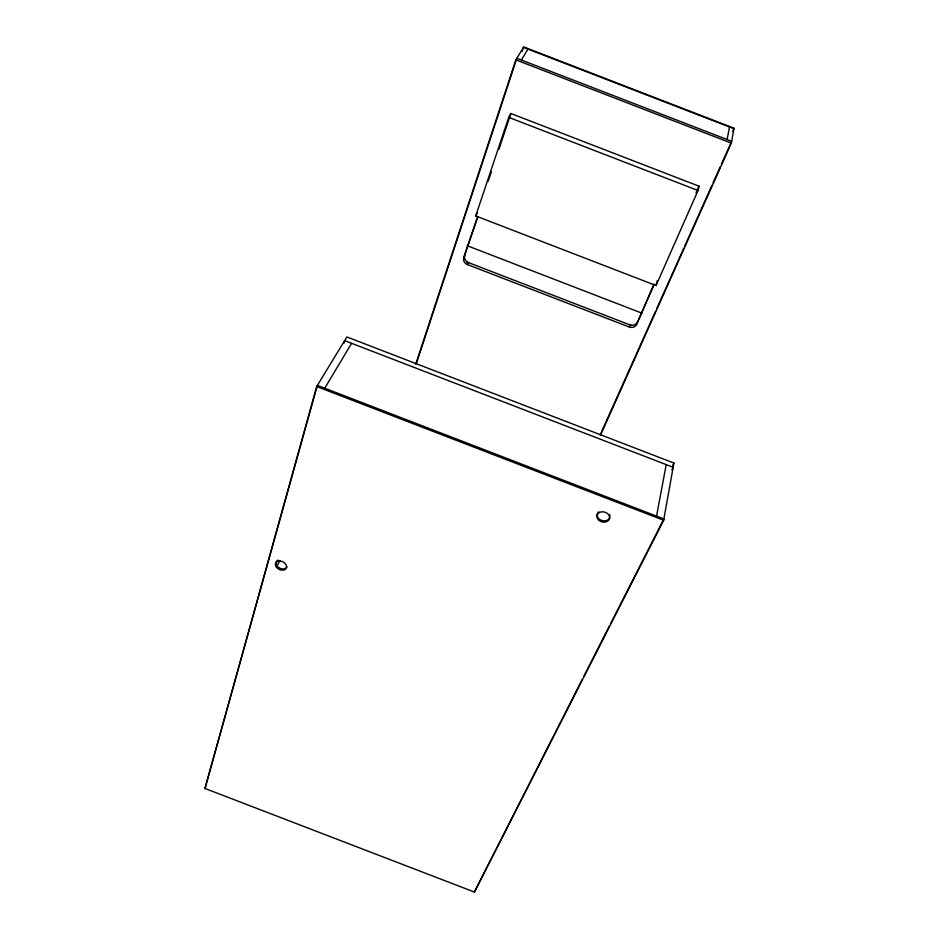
<?xml version="1.0" encoding="UTF-8"?>
<svg xmlns="http://www.w3.org/2000/svg" width="939" height="939" viewBox="0 0 939 939"><rect width="100%" height="100%" fill="white"/><g stroke="black" fill="none" stroke-linecap="round" stroke-linejoin="round"><path stroke-width="1.41" d="M663.65 520.265L673.92 463.056L346.902 336.96L316.678 386.528L204.984 788.467L474.406 892.05L663.65 520.265L316.678 386.528M600.373 435.403L731.34 143.115L734.016 128.209L523.739 46.95L515.863 59.861L415.742 364.215M656.549 516.121L666.209 464.617M727.126 139.535L729.486 126.965M698.041 190.511L698.98 186.168L510.886 113.513L508.715 117.375L475.721 215.947L656.032 285.538L698.041 190.511L508.715 117.375M656.032 285.538L657.194 280.808M477.611 216.651A5.822 5.153 30 0 0 477.341 217.273L463.725 257.838A5.693 4.953 28.5 0 0 467.434 264.575L629.271 327.018A5.693 4.941 13.2 0 0 636.548 324.53L653.744 284.599M629.271 327.018L629.846 324.871A5.681 4.941 13.2 0 0 637.111 322.37M474.406 892.05L582.274 679.366M343.862 343.439L344.66 340.634L673.157 467.293L671.843 469.923M416.388 363.405L516.826 58.277L731.669 141.296L721.481 164.043M522.107 51.539L523.481 47.373L733.934 128.69L732.749 131.354M488.186 181.239L491.437 171.567M498.844 149.454L510.886 113.513M463.725 257.838L477.892 216.721M636.548 324.53L653.802 285.386A5.822 5.153 11.7 0 0 654.166 284.094M696.034 192.835L698.98 186.168M600.42 434.37L655.563 311.243M656.76 308.567L683.733 248.354M684.93 245.678L711.891 185.453M713.1 182.776L720.283 166.719M672.606 465.674L673.92 463.056M204.984 788.467L317.37 385.389L663.885 518.95L610.796 623.285M467.434 264.575L468.444 262.591A5.681 4.941 28.6 0 1 464.746 255.866M583.6 676.761L609.47 625.89M475.721 215.947L477.435 212.719M276.524 566.874L279.939 560.571M324.718 388.218L351.62 343.31M521.38 60.037L527.941 49.098M515.863 59.861L731.34 143.115M467.106 245.689L642.053 313.203M466.73 261.922L631.548 325.528M286.935 567.05A5.951 4.261 26.5 0 1 278.367 567.273A5.951 4.261 26.5 0 1 278.05 560.102M609.845 517.377A6.514 5.106 14.3 0 1 600.62 520.018A6.514 5.106 14.3 0 1 598.765 511.778M609.681 514.689A6.514 5.106 14.3 0 1 609.986 516.039M276.606 567.473A5.951 4.261 26.5 0 0 286.278 568.295A5.951 4.261 26.5 0 0 280.057 560.959A5.951 4.261 26.5 0 0 276.606 567.473M598.906 520.406A6.526 5.118 14.3 0 0 609.54 518.68A6.526 5.118 14.3 0 0 601.277 511.872A6.526 5.118 14.3 0 0 598.906 520.406"/></g></svg>
